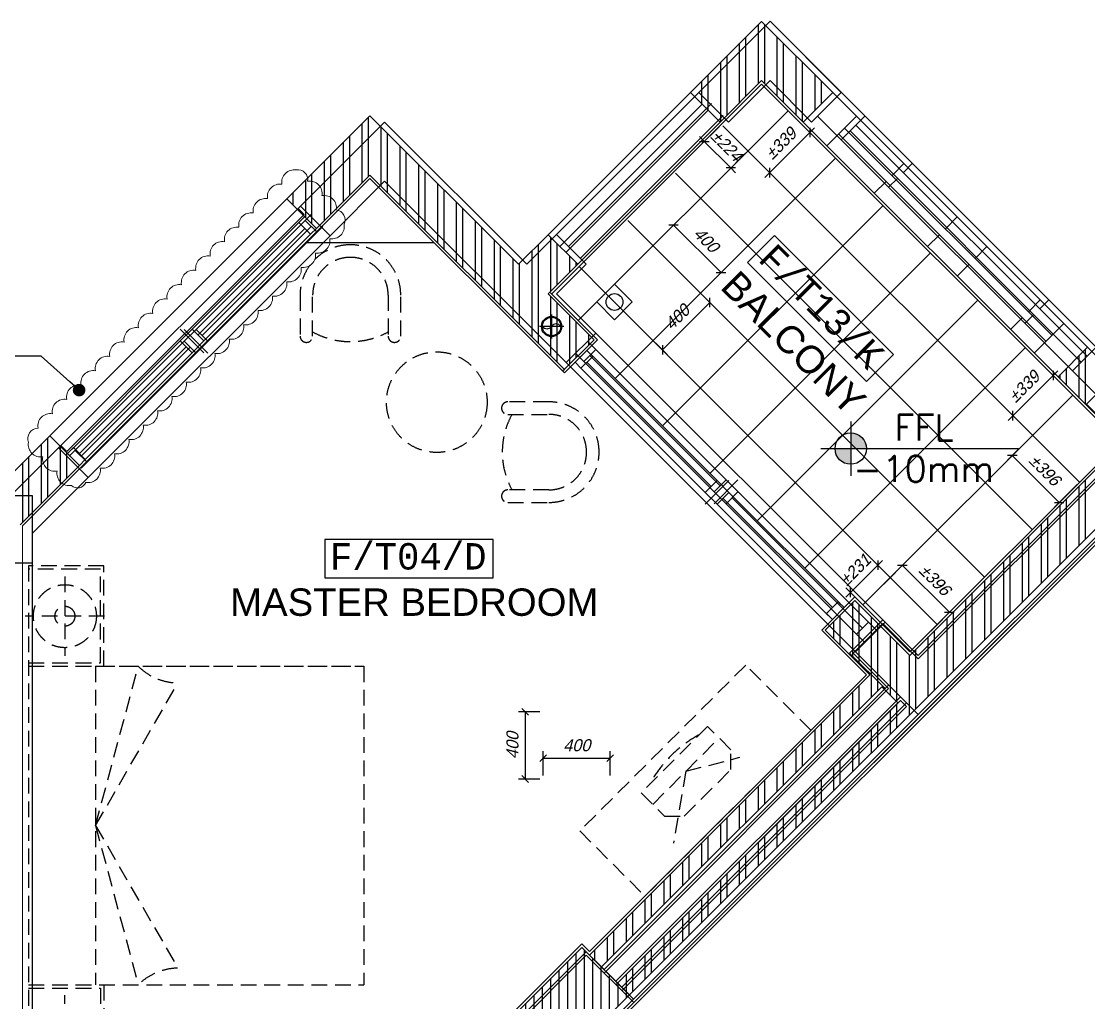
# Model space of a CAD drawing. Header units: millimetres. Extents: x 186805 to 449048, y 2167 to 51540.
# Drawn here: x 411710 to 418075, y 43309 to 49164 of the extents above; entities that cross this region are included whole.
import ezdxf
from ezdxf.enums import TextEntityAlignment as Align

# ---------------------------------------------------------------- set-up
doc = ezdxf.new("R2010")
doc.units = ezdxf.units.MM
doc.linetypes.add('BC$0$HIDDEN2', pattern=[0.1875, 0.125, -0.0625])
doc.linetypes.add('HIDDEN2', pattern=[0.1875, 0.125, -0.0625])
doc.layers.get('0').update_dxf_attribs({"linetype": 'CONTINUOUS'})
doc.layers.get('Defpoints').update_dxf_attribs({"linetype": 'CONTINUOUS'})
for name, color, linetype, lineweight in [('0-60x60-C', 3, 'CONTINUOUS', 13), ('0-AKL-P1 TILES', 8, 'CONTINUOUS', 13), ('0-akl-plasterline', 9, 'CONTINUOUS', 13), ('3117.NEW ID XR$0$BD$0$a-conc', 6, 'CONTINUOUS', 30)]:
    doc.layers.add(name, color=color, linetype=linetype, lineweight=lineweight)
for name, color, linetype in [('0-AKL-P1TILES', 8, 'CONTINUOUS'), ('3117.NEW ID XR$0$a-conc', 140, 'CONTINUOUS'), ('3117.NEW ID XR$0$A-FLOREDGE', 211, 'CONTINUOUS'), ('3117.NEW ID XR$0$BF$0$a-conc', 6, 'CONTINUOUS'), ('A-ABOVE DOOR', 1, 'HIDDEN2'), ('A-CONC-BLDG', 6, 'CONTINUOUS'), ('A-FLORRAIL', 92, 'CONTINUOUS'), ('A-LEVEL', 43, 'CONTINUOUS'), ('A-ROOM_ID', 3, 'CONTINUOUS'), ('A-ROOM_NBR', 40, 'CONTINUOUS'), ('a-wall', 140, 'CONTINUOUS'), ('A-WIND', 4, 'CONTINUOUS'), ('ALAN', 6, 'CONTINUOUS'), ('BC-A-ABOV', 8, 'BC$0$HIDDEN2'), ('BC-A-HATCH', 8, 'CONTINUOUS'), ('BC-A-wall', 6, 'CONTINUOUS'), ('BC-A-WINDOW', 2, 'CONTINUOUS'), ('BC-dim', 1, 'CONTINUOUS'), ('TC$0$Nak_Tiletag', 3, 'CONTINUOUS'), ('TC-FLOORING', 41, 'CONTINUOUS')]:
    doc.layers.add(name, color=color, linetype=linetype)
doc.styles.add('ROMANS', font='ROMANS.shx', dxfattribs={"width": 0.8})
doc.styles.add('SITE SURVEY ROOM$0$SITE SURVEY ROOM$0$GEN-2F-FL-01-7$0$GEN-2F-FL-01-6$0$ELYSEE-STAR-2F-LAYOUT-FINAL-(REV-5)$0$ELYSEE-STAR-2F-LAYOUT-FINAL$0$STYLE1', font='archd.shx', dxfattribs={"oblique": 15})
doc.styles.add('SITE SURVEY ROOM$0$SITE SURVEY ROOM$0$XREF1$0$XREF1$0$XREF1$0$paris 2-3-4.DWG124$0$guest room-2$0$FINAL DRGS1$0$C2', font='swissk.ttf', dxfattribs={"height": 0.4})
doc.styles.add('style1', font='monos.ttf')
doc.styles.add('TC$0$Standard', font='txt')
doc.dimstyles.new('STANDARD-1', dxfattribs={"dimscale": 40, "dimtxt": 1.8, "dimasz": 1, "dimexe": 1, "dimexo": 0.5, "dimgap": 1, "dimtad": 1, "dimdec": 0, "dimrnd": 0.1, "dimzin": 3, "dimdsep": 46, "dimtxsty": 'SITE SURVEY ROOM$0$SITE SURVEY ROOM$0$GEN-2F-FL-01-7$0$GEN-2F-FL-01-6$0$ELYSEE-STAR-2F-LAYOUT-FINAL-(REV-5)$0$ELYSEE-STAR-2F-LAYOUT-FINAL$0$STYLE1', "dimblk": 'SITE SURVEY ROOM$0$SITE SURVEY ROOM$0$GEN-2F-FL-01-7$0$GEN-2F-FL-01-6$0$ELYSEE-STAR-2F-LAYOUT-FINAL-(REV-5)$0$ELYSEE-STAR-2F-LAYOUT-FINAL$0$_OBLIQUE', "dimcen": 2, "dimclrd": 1, "dimclre": 1, "dimclrt": 3, "dimadec": 0, "dimazin": 0, "dimtfac": 1, "dimtdec": 0, "dimtix": 1, "dimtmove": 2, "dimatfit": 3, "dimldrblk": 'ARCHTICK', "dimfxl": 1, "dimtolj": 1, "dimtzin": 3, "dimarcsym": 0})
doc.dimstyles.new('TC$0$POINTER', dxfattribs={"dimtxt": 80, "dimasz": 120, "dimexe": 20, "dimexo": 20, "dimgap": 20, "dimtad": 1, "dimdec": 0, "dimtxsty": 'TC$0$Standard', "dimcen": 2.5, "dimadec": 0, "dimazin": 0, "dimtfac": 1, "dimtdec": 0, "dimtix": 1, "dimtmove": 1, "dimatfit": 3, "dimldrblk": 'TC$0$_Dot', "dimfxl": 1, "dimarcsym": 0})
pattern_1 = [(270, (-189031.63, 11508.82), (-112.5, -2e-14), []), (270, (-188994.13, 11471.32), (-112.5, -2e-14), [])]

# ---------------------------------------------------------------- blocks, each defined once
blk = doc.blocks.new('A$C7C4A1575')
at = {"layer": 'A-ABOVE DOOR', "color": 8, "linetype": 'Continuous'}
for p, q in [((32338.9, 6130.2), (34064.3, 4404.9)), ((33887.5, 4228.1), (32162.2, 5953.4)), ((36913.9, 5090.8), (35471.4, 3648.3)), ((35648.2, 3471.5), (37090.7, 4914))]:
    blk.add_line(p, q, dxfattribs=at)
at = {"layer": 'A-CONC-BLDG', "color": 8}
for points in [[(33661.2, 8202), (33944.1, 7919.2), (34651.2, 8626.3), (34368.3, 8909.2)], [(37245.1, 5600), (37245.1, 5200), (37945.1, 5200), (37945.1, 5600)], [(32848.1, 2722), (33095.5, 2969.5), (33272.3, 2792.7), (32848.1, 2368.4), (32423.8, 2792.7), (32600.6, 2969.5)]]:
    blk.add_lwpolyline(points, close=True, dxfattribs=at)
at = {"layer": 'A-FLORRAIL', "color": 8}
for p, q in [((32565.2, 2934.1), (30903.5, 4595.8)), ((31044.9, 4454.4), (30903.5, 4313)), ((32370.8, 3022.5), (30991.9, 4401.4)), ((32335.4, 2987.1), (30956.5, 4366)), ((31327.8, 4171.5), (31274.7, 4118.5)), ((31239.4, 4083.2), (31186.4, 4030.1)), ((33979.4, 3782.6), (33126.8, 2930)), ((34050.1, 3711.9), (33197.5, 2859.3)), ((32140.9, 3358.4), (32087.9, 3305.3)), ((32052.6, 3270), (31999.5, 3216.9)), ((32423.8, 3075.5), (32282.4, 2934.1))]:
    blk.add_line(p, q, dxfattribs=at)
at = {"layer": 'a-wall', "color": 8}
for p, q in [((37245.1, 10150), (37245.1, 5600)), ((33661.2, 8202), (31964.2, 6505)), ((32034.9, 6434.3), (33731.9, 8131.3)), ((32070.2, 6398.9), (33767.3, 8096)), ((32140.9, 6328.2), (33838, 8025.3)), ((30514.6, 5055.4), (31964.2, 6505)), ((32338.9, 6130.2), (31964.2, 6505)), ((31964.2, 6151.4), (30691.4, 4878.6)), ((32162.2, 5953.4), (31964.2, 6151.4)), ((32338.9, 6130.2), (32162.2, 5953.4)), ((36913.9, 5090.8), (37245.1, 5422)), ((37376.7, 5200), (37090.7, 4914)), ((37090.7, 4914), (36913.9, 5090.8)), ((34064.3, 4404.9), (33887.5, 4228.1)), ((35146.2, 3323), (34064.3, 4404.9)), ((34120.8, 3994.8), (33887.5, 4228.1)), ((34120.8, 3994.8), (33944.1, 3818)), ((33944.1, 3818), (34120.8, 3641.2)), ((34120.8, 3641.2), (34297.6, 3818)), ((35146.2, 2969.5), (34297.6, 3818)), ((35471.4, 3648.3), (35146.2, 3323)), ((35648.2, 3471.5), (35471.4, 3648.3)), ((35146.2, 2969.5), (35648.2, 3471.5))]:
    blk.add_line(p, q, dxfattribs=at)
at = {"layer": 'A-WIND', "color": 8}
for p, q in [((34007.7, 4348.3), (32282.4, 6073.7)), ((33937, 4277.6), (32211.7, 6002.9)), ((32331.9, 6024.2), (32261.2, 5953.4)), ((32296.5, 5988.8), (33074.3, 5211)), ((33109.7, 5246.3), (33039, 5175.6)), ((33039, 5104.9), (33180.4, 5246.3)), ((33180.4, 5175.6), (33109.7, 5104.9)), ((33145, 5140.3), (33922.9, 4362.5)), ((36956.3, 5034.2), (35513.8, 3591.7)), ((36920.9, 4998.9), (36991.6, 4928.1)), ((37027, 4963.5), (35584.5, 3521)), ((36305.7, 4313), (36956.3, 4963.5)), ((33958.2, 4397.8), (33887.5, 4327.1)), ((36341.1, 4206.9), (36199.7, 4348.3)), ((36270.4, 4348.3), (36341.1, 4277.6)), ((36199.7, 4277.6), (36270.4, 4206.9)), ((35584.5, 3591.7), (36235, 4242.3)), ((35549.1, 3627.1), (35619.8, 3556.4))]:
    blk.add_line(p, q, dxfattribs=at)
at = {"layer": 'ALAN', "color": 8}
for p, q in [((29984.3, 5232.2), (32848.1, 2368.4)), ((37076.6, 4899.9), (37376.7, 5200)), ((35627, 3521), (37041.2, 4935.2)), ((37041.2, 4935.2), (37076.6, 4899.9)), ((32848.1, 2368.4), (34297.6, 3818)), ((34297.6, 3818), (35146.2, 2969.5)), ((35662.3, 3485.6), (35627, 3521)), ((35146.2, 2969.5), (35662.3, 3485.6))]:
    blk.add_line(p, q, dxfattribs=at)
blk = doc.blocks.new('A$C32DD6ECA')
at = {"layer": '0-60x60-C', "color": 16, "xscale": 0.04183124983683228, "yscale": 0.04183124983683228, "zscale": 0.04183124983683228, "rotation": 180}
blk.add_blockref('A$C7C4A1575', (4397.08, 2202.64), dxfattribs=at)
blk = doc.blocks.new('A$C5C977968')
at = {"layer": '0-akl-plasterline'}
for p, q in [((5171.8, 17416), (5369.8, 17614)), ((5419.3, 17168.6), (5171.8, 17416)), ((4167.7, 15917), (5419.3, 17168.6)), ((5617.3, 16970.6), (2204.1, 13557.4)), ((3757.6, 15931.1), (3955.6, 16129.1)), ((3955.6, 16129.1), (4167.7, 15917)), ((3969.7, 15719), (3757.6, 15931.1)), ((2293.9, 14043.1), (3969.7, 15719)), ((1530.2, 13491.6), (2187.8, 14149.2)), ((2187.8, 14149.2), (2293.9, 14043.1))]:
    blk.add_line(p, q, dxfattribs=at)
at = {"layer": '3117.NEW ID XR$0$a-conc'}
for p, q in [((2187.8, 14128), (1551.4, 13491.6)), ((2470.7, 13845.2), (2187.8, 14128)), ((1834.3, 13208.8), (2470.7, 13845.2))]:
    blk.add_line(p, q, dxfattribs=at)
at = {"layer": '3117.NEW ID XR$0$BD$0$a-conc'}
for p, q in [((2187.8, 14128), (1551.4, 13491.6)), ((2470.7, 13845.2), (2187.8, 14128))]:
    blk.add_line(p, q, dxfattribs=at)
at = {"layer": '3117.NEW ID XR$0$BF$0$a-conc'}
for p, q in [((2187.8, 14128), (1551.4, 13491.6)), ((2470.7, 13845.2), (2187.8, 14128))]:
    blk.add_line(p, q, dxfattribs=at)
at = {"layer": 'a-wall'}
for p, q in [((4167.7, 15895.8), (5440.5, 17168.6)), ((4167.7, 15895.8), (5440.5, 17168.6)), ((4167.7, 15895.8), (5440.5, 17168.6)), ((4167.7, 15895.8), (5440.5, 17168.6)), ((4167.7, 15895.8), (5440.5, 17168.6)), ((4167.7, 15895.8), (5440.5, 17168.6)), ((2470.7, 13845.2), (5617.3, 16991.8)), ((2470.7, 13845.2), (5617.3, 16991.8)), ((2470.7, 13845.2), (5617.3, 16991.8)), ((2470.7, 13845.2), (5617.3, 16991.8)), ((2470.7, 13845.2), (5617.3, 16991.8)), ((2470.7, 13845.2), (5617.3, 16991.8)), ((5617.3, 16991.8), (4167.7, 15542.2)), ((5617.3, 16991.8), (4167.7, 15542.2)), ((3778.8, 15931.1), (3955.6, 16107.9)), ((3778.8, 15931.1), (3955.6, 16107.9)), ((3778.8, 15931.1), (3955.6, 16107.9)), ((3778.8, 15931.1), (3955.6, 16107.9)), ((3955.6, 16107.9), (4167.7, 15895.8)), ((3955.6, 16107.9), (4167.7, 15895.8)), ((3955.6, 16107.9), (4167.7, 15895.8)), ((3955.6, 16107.9), (4167.7, 15895.8)), ((3778.8, 15931.1), (3990.9, 15719)), ((3778.8, 15931.1), (3990.9, 15719)), ((3778.8, 15931.1), (3990.9, 15719)), ((3778.8, 15931.1), (3990.9, 15719)), ((2293.9, 14021.9), (3990.9, 15719)), ((2364.6, 13951.2), (4061.6, 15648.3)), ((2399.9, 13915.9), (4097, 15612.9)), ((4061.6, 15648.3), (4097, 15612.9)), ((2470.7, 13845.2), (4167.7, 15542.2)), ((2470.7, 13845.2), (4167.7, 15542.2))]:
    blk.add_line(p, q, dxfattribs=at)
blk = doc.blocks.new('SITE SURVEY ROOM$0$SITE SURVEY ROOM$0$GEN-2F-FL-01-7$0$GEN-2F-FL-01-6$0$ELYSEE-STAR-2F-LAYOUT-FINAL-(REV-5)$0$ELYSEE-STAR-2F-LAYOUT-FINAL$0$_OBLIQUE')
at = {"color": 0, "linetype": 'ByBlock'}
blk.add_line((-0.5, -0.5), (0.5, 0.5), dxfattribs=at)
blk = doc.blocks.new('*D334')
at = {"layer": 'BC-dim', "color": 1, "lineweight": -2, "transparency": 16777216}
for p, q in [((713460.1, 81941.4), (713460.1, 82086.6)), ((713460.1, 82046.6), (713860.1, 82046.6)), ((713860.1, 81941.4), (713860.1, 82086.6))]:
    blk.add_line(p, q, dxfattribs=at)
at = {"layer": 'Defpoints', "color": 0, "transparency": 16777216}
for p in [(713860.1, 82046.6), (713460.1, 81921.4), (713860.1, 81921.4)]:
    blk.add_point(p, dxfattribs=at)
at = {"layer": 'BC-dim', "color": 1, "lineweight": -2, "transparency": 16777216, "xscale": 40, "yscale": 40, "zscale": 40, "rotation": 180}
blk.add_blockref('SITE SURVEY ROOM$0$SITE SURVEY ROOM$0$GEN-2F-FL-01-7$0$GEN-2F-FL-01-6$0$ELYSEE-STAR-2F-LAYOUT-FINAL-(REV-5)$0$ELYSEE-STAR-2F-LAYOUT-FINAL$0$_OBLIQUE', (713460.1, 82046.6), dxfattribs=at)
at = {"layer": 'BC-dim', "color": 1, "lineweight": -2, "transparency": 16777216, "xscale": 40, "yscale": 40, "zscale": 40}
blk.add_blockref('SITE SURVEY ROOM$0$SITE SURVEY ROOM$0$GEN-2F-FL-01-7$0$GEN-2F-FL-01-6$0$ELYSEE-STAR-2F-LAYOUT-FINAL-(REV-5)$0$ELYSEE-STAR-2F-LAYOUT-FINAL$0$_OBLIQUE', (713860.1, 82046.6), dxfattribs=at)
at = {"layer": 'BC-dim', "color": 3, "transparency": 16777216, "insert": (713660.1, 82122.6), "char_height": 72, "attachment_point": 5, "style": 'SITE SURVEY ROOM$0$SITE SURVEY ROOM$0$GEN-2F-FL-01-7$0$GEN-2F-FL-01-6$0$ELYSEE-STAR-2F-LAYOUT-FINAL-(REV-5)$0$ELYSEE-STAR-2F-LAYOUT-FINAL$0$STYLE1'}
blk.add_mtext('\\A1;400', dxfattribs=at)
blk = doc.blocks.new('_ArchTick')
at = {"color": 0, "linetype": 'ByBlock', "const_width": 0.15}
blk.add_lwpolyline([(-0.5, -0.5), (0.5, 0.5)], dxfattribs=at)
blk = doc.blocks.new('*D335')
at = {"layer": 'BC-dim', "color": 1, "lineweight": -2, "transparency": 16777216}
for p, q in [((713440.1, 82321.4), (713313, 82321.4)), ((713353, 82321.4), (713353, 81921.4)), ((713440.1, 81921.4), (713313, 81921.4))]:
    blk.add_line(p, q, dxfattribs=at)
at = {"layer": 'Defpoints', "color": 0, "transparency": 16777216}
for p in [(713460.1, 82321.4), (713353, 81921.4), (713460.1, 81921.4)]:
    blk.add_point(p, dxfattribs=at)
at = {"layer": 'BC-dim', "color": 1, "lineweight": -2, "transparency": 16777216, "xscale": 40, "yscale": 40, "zscale": 40}
for p, rotation in [((713353, 82321.4), 90), ((713353, 81921.4), 270)]:
    blk.add_blockref('SITE SURVEY ROOM$0$SITE SURVEY ROOM$0$GEN-2F-FL-01-7$0$GEN-2F-FL-01-6$0$ELYSEE-STAR-2F-LAYOUT-FINAL-(REV-5)$0$ELYSEE-STAR-2F-LAYOUT-FINAL$0$_OBLIQUE', p, dxfattribs=dict(at, rotation=rotation))
at = {"layer": 'BC-dim', "color": 3, "transparency": 16777216, "insert": (713277, 82121.4), "char_height": 72, "attachment_point": 5, "rotation": 90, "style": 'SITE SURVEY ROOM$0$SITE SURVEY ROOM$0$GEN-2F-FL-01-7$0$GEN-2F-FL-01-6$0$ELYSEE-STAR-2F-LAYOUT-FINAL-(REV-5)$0$ELYSEE-STAR-2F-LAYOUT-FINAL$0$STYLE1'}
blk.add_mtext('\\A1;400', dxfattribs=at)
blk = doc.blocks.new('*D284')
at = {"layer": 'BC-dim', "color": 1, "lineweight": -2, "transparency": 16777216}
for p, q in [((715490.6, 83084.6), (715630.2, 83224.2)), ((715601.9, 83195.9), (715881.9, 82915.9)), ((715770.6, 82804.5), (715910.2, 82944.1))]:
    blk.add_line(p, q, dxfattribs=at)
at = {"layer": 'Defpoints', "color": 0, "transparency": 16777216}
for p in [(715476.4, 83070.4), (715881.9, 82915.9), (715756.4, 82790.4)]:
    blk.add_point(p, dxfattribs=at)
at = {"layer": 'BC-dim', "color": 1, "lineweight": -2, "transparency": 16777216, "xscale": 40, "yscale": 40, "zscale": 40}
for p, rotation in [((715601.9, 83195.9), 135.0000000000164), ((715881.9, 82915.9), 315.0000000000164)]:
    blk.add_blockref('SITE SURVEY ROOM$0$SITE SURVEY ROOM$0$GEN-2F-FL-01-7$0$GEN-2F-FL-01-6$0$ELYSEE-STAR-2F-LAYOUT-FINAL-(REV-5)$0$ELYSEE-STAR-2F-LAYOUT-FINAL$0$_OBLIQUE', p, dxfattribs=dict(at, rotation=rotation))
at = {"layer": 'BC-dim', "color": 3, "transparency": 16777216, "insert": (715795.6, 83109.6), "char_height": 72, "attachment_point": 5, "rotation": 315, "style": 'SITE SURVEY ROOM$0$SITE SURVEY ROOM$0$GEN-2F-FL-01-7$0$GEN-2F-FL-01-6$0$ELYSEE-STAR-2F-LAYOUT-FINAL-(REV-5)$0$ELYSEE-STAR-2F-LAYOUT-FINAL$0$STYLE1'}
blk.add_mtext('\\A1;%%P396', dxfattribs=at)
blk = doc.blocks.new('*D285')
at = {"layer": 'BC-dim', "color": 1, "lineweight": -2, "transparency": 16777216}
for p, q in [((714934.8, 85894.6), (715078.5, 85750.8)), ((715050.2, 85779.1), (715078.5, 85807.4)), ((714810.5, 85539.4), (715050.2, 85779.1)), ((714695.1, 85654.9), (714838.8, 85511.1)), ((714810.5, 85539.4), (714782.3, 85511.1))]:
    blk.add_line(p, q, dxfattribs=at)
at = {"layer": 'Defpoints', "color": 0, "transparency": 16777216}
for p in [(714920.6, 85908.7), (715050.2, 85779.1), (714680.9, 85669)]:
    blk.add_point(p, dxfattribs=at)
at = {"layer": 'BC-dim', "color": 1, "lineweight": -2, "transparency": 16777216, "xscale": 40, "yscale": 40, "zscale": 40}
for p, rotation in [((715050.2, 85779.1), 224.9999999999478), ((714810.5, 85539.4), 44.9999999999478)]:
    blk.add_blockref('SITE SURVEY ROOM$0$SITE SURVEY ROOM$0$GEN-2F-FL-01-7$0$GEN-2F-FL-01-6$0$ELYSEE-STAR-2F-LAYOUT-FINAL-(REV-5)$0$ELYSEE-STAR-2F-LAYOUT-FINAL$0$_OBLIQUE', p, dxfattribs=dict(at, rotation=rotation))
at = {"layer": 'BC-dim', "color": 3, "transparency": 16777216, "insert": (714876.7, 85713), "char_height": 72, "attachment_point": 5, "rotation": 45, "style": 'SITE SURVEY ROOM$0$SITE SURVEY ROOM$0$GEN-2F-FL-01-7$0$GEN-2F-FL-01-6$0$ELYSEE-STAR-2F-LAYOUT-FINAL-(REV-5)$0$ELYSEE-STAR-2F-LAYOUT-FINAL$0$STYLE1'}
blk.add_mtext('\\A1;%%P339', dxfattribs=at)
blk = doc.blocks.new('*D286')
at = {"layer": 'BC-dim', "color": 1, "lineweight": -2, "transparency": 16777216}
for p, q in [((714508.4, 85813.3), (714392.5, 85697.4)), ((714420.8, 85725.7), (714392.5, 85754)), ((714579.2, 85567.3), (714420.8, 85725.7)), ((714666.8, 85654.9), (714550.9, 85539)), ((714579.2, 85567.3), (714607.5, 85539))]:
    blk.add_line(p, q, dxfattribs=at)
at = {"layer": 'Defpoints', "color": 0, "transparency": 16777216}
for p in [(714522.5, 85827.4), (714420.8, 85725.7), (714680.9, 85669)]:
    blk.add_point(p, dxfattribs=at)
at = {"layer": 'BC-dim', "color": 1, "lineweight": -2, "transparency": 16777216, "xscale": 40, "yscale": 40, "zscale": 40}
for p, rotation in [((714420.8, 85725.7), 315.0000000000106), ((714579.2, 85567.3), 135.0000000000105)]:
    blk.add_blockref('SITE SURVEY ROOM$0$SITE SURVEY ROOM$0$GEN-2F-FL-01-7$0$GEN-2F-FL-01-6$0$ELYSEE-STAR-2F-LAYOUT-FINAL-(REV-5)$0$ELYSEE-STAR-2F-LAYOUT-FINAL$0$_OBLIQUE', p, dxfattribs=dict(at, rotation=rotation))
at = {"layer": 'BC-dim', "color": 3, "transparency": 16777216, "insert": (714553.7, 85700.2), "char_height": 72, "attachment_point": 5, "rotation": 315, "style": 'SITE SURVEY ROOM$0$SITE SURVEY ROOM$0$GEN-2F-FL-01-7$0$GEN-2F-FL-01-6$0$ELYSEE-STAR-2F-LAYOUT-FINAL-(REV-5)$0$ELYSEE-STAR-2F-LAYOUT-FINAL$0$STYLE1'}
blk.add_mtext('\\A1;%%P224', dxfattribs=at)
blk = doc.blocks.new('*D287')
at = {"layer": 'BC-dim', "color": 1, "lineweight": -2, "transparency": 16777216}
for p, q in [((714412.2, 84806.4), (714482.4, 84736.2)), ((714171.2, 84481.7), (714454.1, 84764.5)), ((714129.4, 84523.5), (714199.5, 84453.4))]:
    blk.add_line(p, q, dxfattribs=at)
at = {"layer": 'Defpoints', "color": 0, "transparency": 16777216}
for p in [(714398.1, 84820.5), (714454.1, 84764.5), (714115.2, 84537.7)]:
    blk.add_point(p, dxfattribs=at)
at = {"layer": 'BC-dim', "color": 1, "lineweight": -2, "transparency": 16777216, "xscale": 40, "yscale": 40, "zscale": 40}
for p, rotation in [((714454.1, 84764.5), 44.99999999997937), ((714171.2, 84481.7), 224.9999999999794)]:
    blk.add_blockref('SITE SURVEY ROOM$0$SITE SURVEY ROOM$0$GEN-2F-FL-01-7$0$GEN-2F-FL-01-6$0$ELYSEE-STAR-2F-LAYOUT-FINAL-(REV-5)$0$ELYSEE-STAR-2F-LAYOUT-FINAL$0$_OBLIQUE', p, dxfattribs=dict(at, rotation=rotation))
at = {"layer": 'BC-dim', "color": 3, "transparency": 16777216, "insert": (714258.9, 84676.8), "char_height": 72, "attachment_point": 5, "rotation": 45, "style": 'SITE SURVEY ROOM$0$SITE SURVEY ROOM$0$GEN-2F-FL-01-7$0$GEN-2F-FL-01-6$0$ELYSEE-STAR-2F-LAYOUT-FINAL-(REV-5)$0$ELYSEE-STAR-2F-LAYOUT-FINAL$0$STYLE1'}
blk.add_mtext('\\A1;400', dxfattribs=at)
blk = doc.blocks.new('*D288')
at = {"layer": 'BC-dim', "color": 1, "lineweight": -2, "transparency": 16777216}
for p, q in [((714129.4, 85117.5), (714265.7, 85253.9)), ((714520.3, 84942.7), (714237.5, 85225.6)), ((714412.2, 84834.6), (714548.6, 84971))]:
    blk.add_line(p, q, dxfattribs=at)
at = {"layer": 'Defpoints', "color": 0, "transparency": 16777216}
for p in [(714237.5, 85225.6), (714115.2, 85103.3), (714398.1, 84820.5)]:
    blk.add_point(p, dxfattribs=at)
at = {"layer": 'BC-dim', "color": 1, "lineweight": -2, "transparency": 16777216, "xscale": 40, "yscale": 40, "zscale": 40}
for p, rotation in [((714237.5, 85225.6), 134.9999999999853), ((714520.3, 84942.7), 314.9999999999853)]:
    blk.add_blockref('SITE SURVEY ROOM$0$SITE SURVEY ROOM$0$GEN-2F-FL-01-7$0$GEN-2F-FL-01-6$0$ELYSEE-STAR-2F-LAYOUT-FINAL-(REV-5)$0$ELYSEE-STAR-2F-LAYOUT-FINAL$0$_OBLIQUE', p, dxfattribs=dict(at, rotation=rotation))
at = {"layer": 'BC-dim', "color": 3, "transparency": 16777216, "insert": (714432.6, 85137.9), "char_height": 72, "attachment_point": 5, "rotation": 315, "style": 'SITE SURVEY ROOM$0$SITE SURVEY ROOM$0$GEN-2F-FL-01-7$0$GEN-2F-FL-01-6$0$ELYSEE-STAR-2F-LAYOUT-FINAL-(REV-5)$0$ELYSEE-STAR-2F-LAYOUT-FINAL$0$STYLE1'}
blk.add_mtext('\\A1;400', dxfattribs=at)
blk = doc.blocks.new('*D289')
at = {"layer": 'BC-dim', "color": 1, "lineweight": -2, "transparency": 16777216}
for p, q in [((716603.5, 84225.8), (716472.5, 84356.8)), ((716500.8, 84328.5), (716529.1, 84356.8)), ((716261.1, 84088.8), (716500.8, 84328.5)), ((716363.8, 83986.1), (716232.8, 84117.1)), ((716261.1, 84088.8), (716232.8, 84060.6))]:
    blk.add_line(p, q, dxfattribs=at)
at = {"layer": 'Defpoints', "color": 0, "transparency": 16777216}
for p in [(716500.8, 84328.5), (716617.7, 84211.7), (716378, 83972)]:
    blk.add_point(p, dxfattribs=at)
at = {"layer": 'BC-dim', "color": 1, "lineweight": -2, "transparency": 16777216, "xscale": 40, "yscale": 40, "zscale": 40}
for p, rotation in [((716500.8, 84328.5), 225.0000000000087), ((716261.1, 84088.8), 45.00000000000871)]:
    blk.add_blockref('SITE SURVEY ROOM$0$SITE SURVEY ROOM$0$GEN-2F-FL-01-7$0$GEN-2F-FL-01-6$0$ELYSEE-STAR-2F-LAYOUT-FINAL-(REV-5)$0$ELYSEE-STAR-2F-LAYOUT-FINAL$0$_OBLIQUE', p, dxfattribs=dict(at, rotation=rotation))
at = {"layer": 'BC-dim', "color": 3, "transparency": 16777216, "insert": (716327.2, 84262.4), "char_height": 72, "attachment_point": 5, "rotation": 45, "style": 'SITE SURVEY ROOM$0$SITE SURVEY ROOM$0$GEN-2F-FL-01-7$0$GEN-2F-FL-01-6$0$ELYSEE-STAR-2F-LAYOUT-FINAL-(REV-5)$0$ELYSEE-STAR-2F-LAYOUT-FINAL$0$STYLE1'}
blk.add_mtext('\\A1;%%P339', dxfattribs=at)
blk = doc.blocks.new('*D290')
at = {"layer": 'BC-dim', "color": 1, "lineweight": -2, "transparency": 16777216}
for p, q in [((716363.8, 83957.8), (716229, 83823)), ((716257.3, 83851.3), (716537.3, 83571.2)), ((716643.8, 83677.8), (716509, 83543))]:
    blk.add_line(p, q, dxfattribs=at)
at = {"layer": 'Defpoints', "color": 0, "transparency": 16777216}
for p in [(716378, 83972), (716658, 83692), (716537.3, 83571.2)]:
    blk.add_point(p, dxfattribs=at)
at = {"layer": 'BC-dim', "color": 1, "lineweight": -2, "transparency": 16777216, "xscale": 40, "yscale": 40, "zscale": 40}
for p, rotation in [((716257.3, 83851.3), 135.0000000000015), ((716537.3, 83571.2), 315.0000000000015)]:
    blk.add_blockref('SITE SURVEY ROOM$0$SITE SURVEY ROOM$0$GEN-2F-FL-01-7$0$GEN-2F-FL-01-6$0$ELYSEE-STAR-2F-LAYOUT-FINAL-(REV-5)$0$ELYSEE-STAR-2F-LAYOUT-FINAL$0$_OBLIQUE', p, dxfattribs=dict(at, rotation=rotation))
at = {"layer": 'BC-dim', "color": 3, "transparency": 16777216, "insert": (716451, 83765), "char_height": 72, "attachment_point": 5, "rotation": 315, "style": 'SITE SURVEY ROOM$0$SITE SURVEY ROOM$0$GEN-2F-FL-01-7$0$GEN-2F-FL-01-6$0$ELYSEE-STAR-2F-LAYOUT-FINAL-(REV-5)$0$ELYSEE-STAR-2F-LAYOUT-FINAL$0$STYLE1'}
blk.add_mtext('\\A1;%%P396', dxfattribs=at)
blk = doc.blocks.new('*D304')
at = {"layer": 'BC-dim', "color": 1, "lineweight": -2, "transparency": 16777216}
for p, q in [((715292.4, 83033.8), (715455.7, 83197.2)), ((715515.3, 83137.6), (715427.4, 83225.4)), ((715455.7, 83197.2), (715484, 83225.4)), ((715352, 82974.2), (715264.1, 83062.1)), ((715292.4, 83033.8), (715264.1, 83005.5))]:
    blk.add_line(p, q, dxfattribs=at)
at = {"layer": 'Defpoints', "color": 0, "transparency": 16777216}
for p in [(715455.7, 83197.2), (715529.4, 83123.4), (715366.1, 82960.1)]:
    blk.add_point(p, dxfattribs=at)
at = {"layer": 'BC-dim', "color": 1, "lineweight": -2, "transparency": 16777216, "xscale": 40, "yscale": 40, "zscale": 40}
for p, rotation in [((715455.7, 83197.2), 225.0000000000204), ((715292.4, 83033.8), 45.00000000002039)]:
    blk.add_blockref('SITE SURVEY ROOM$0$SITE SURVEY ROOM$0$GEN-2F-FL-01-7$0$GEN-2F-FL-01-6$0$ELYSEE-STAR-2F-LAYOUT-FINAL-(REV-5)$0$ELYSEE-STAR-2F-LAYOUT-FINAL$0$_OBLIQUE', p, dxfattribs=dict(at, rotation=rotation))
at = {"layer": 'BC-dim', "color": 3, "transparency": 16777216, "insert": (715320.3, 83169.2), "char_height": 72, "attachment_point": 5, "rotation": 45, "style": 'SITE SURVEY ROOM$0$SITE SURVEY ROOM$0$GEN-2F-FL-01-7$0$GEN-2F-FL-01-6$0$ELYSEE-STAR-2F-LAYOUT-FINAL-(REV-5)$0$ELYSEE-STAR-2F-LAYOUT-FINAL$0$STYLE1'}
blk.add_mtext('\\A1;%%P231', dxfattribs=at)
blk = doc.blocks.new('TC$0$_Dot')
at = {"color": 0, "linetype": 'ByBlock', "lineweight": -2}
blk.add_line((-0.5, 0), (-1, 0), dxfattribs=at)
at = {"color": 0, "linetype": 'ByBlock', "const_width": 0.5}
blk.add_lwpolyline([(-0.25, 0, 1), (0.25, 0, 1)], format="xyb", close=True, dxfattribs=at)
blk = doc.blocks.new('SYM52')
for points in [[(150, 0, 0.414214), (0, 150), (0, 0)], [(0, 0), (-150, 0, 0.414214), (0, -150)]]:
    blk.add_hatch(color=0).paths.add_polyline_path(points)
at = {"color": 0, "linetype": 'ByBlock'}
for p, q in [((0, 260), (0, 150)), ((0, 150), (0, 0)), ((-286, 0), (1606, 0)), ((0, 0), (0, -260))]:
    blk.add_line(p, q, dxfattribs=at)
blk.add_circle((0, 0), 150, dxfattribs=at)
at = {"color": 0, "style": 'ROMANS'}
blk.add_attdef('LINE-1', (210, 110), '', height=250, rotation=0, dxfattribs=at)
blk.add_attdef('LINE-2', (210, -343), '', height=250, dxfattribs=at)
blk = doc.blocks.new('A$C7DAB1636')
at = {"layer": 'BC-A-HATCH'}
h = blk.add_hatch(dxfattribs=at)
h.set_pattern_fill('ANSI32', color=256, scale=300, angle=45, style=0)
h.set_pattern_definition(pattern_1)
h.paths.add_polyline_path([(25188.3, 20420.8), (25011.5, 20244.1), (24764, 20491.6), (24516.5, 20244.1), (24339.7, 20420.8), (24764, 20845.1)])
h = blk.add_hatch(dxfattribs=at)
h.set_pattern_fill('ANSI32', color=256, scale=300, angle=45, style=0)
h.set_pattern_definition(pattern_1)
h.paths.add_polyline_path([(23314.4, 19395.5), (23491.2, 19572.3), (23668, 19395.5), (23491.2, 19218.8), (23764.8, 18945.1), (23588.1, 18768.4), (22428.4, 19928), (22110.2, 19609.8), (21933.4, 19786.6), (22428.4, 20281.6)])
h = blk.add_hatch(dxfattribs=at)
h.set_pattern_fill('ANSI32', color=256, scale=300, angle=45, style=0)
h.set_pattern_definition(pattern_1)
h.paths.add_polyline_path([(27627.8, 17981.3), (27451, 17804.6), (27097.4, 18158.1), (23975.6, 15036.2), (23904.9, 15106.9), (25577.2, 16779.2), (25481, 16875.4), (23808.7, 15203.1), (23738, 15273.8), (25410.3, 16946.1), (25143.7, 17212.7), (25320.5, 17389.5), (25647.9, 17062.1), (26920.7, 18334.9), (26531.8, 18723.8), (26708.5, 18900.6)])
h = blk.add_hatch(dxfattribs=at)
h.set_pattern_fill('ANSI32', color=256, scale=300, angle=45, style=0)
h.set_pattern_definition(pattern_1)
h.paths.add_polyline_path([(20342.4, 17842.1), (20342.4, 18012.1), (20158.9, 18012.1), (20519.2, 18372.4), (20696, 18195.6)])
h = blk.add_hatch(dxfattribs=at)
h.set_pattern_fill('ANSI31', color=1, scale=400, angle=45, style=0)
h.set_pattern_definition([(270, (-189031.626, 11560.79), (-50, -1e-14), [])])
h.paths.add_polyline_path([(23975.6, 15036.2), (23310.9, 14371.5), (23028, 14654.4), (23692.7, 15319.1)])
at = {"layer": '0-AKL-P1 TILES', "color": 1}
blk.add_lwpolyline([(21989.3, 19958.3, 0.520567), (21903.8, 19872.8, 0.520567), (21818.2, 19787.2, 0.520567), (21732.7, 19701.7, 0.520567), (21647.1, 19616.1, 0.520567), (21561.5, 19530.5, 0.520567), (21476, 19445, 0.520567), (21390.4, 19359.4, 0.520567), (21304.9, 19273.9, 0.520567), (21219.3, 19188.3, 0.520567), (21133.7, 19102.7, 0.520567), (21048.2, 19017.2, 0.520567), (20962.6, 18931.6, 0.520567), (20877.1, 18846.1, 0.520567), (20791.5, 18760.5, 0.520567), (20705.9, 18674.9, 0.520567), (20620.4, 18589.4, 0.520567), (20534.8, 18503.8, 0.520567), (20449.3, 18418.3, 0.520567), (20392.2, 18332.7, 0.520567), (20477.8, 18247.1, 0.520567), (20563.4, 18161.6, 0.520567), (20648.9, 18076, 0.520567), (20734.5, 18093.9, 0.520567), (20820, 18179.5, 0.520567), (20905.6, 18265, 0.520567), (20991.2, 18350.6, 0.520567), (21076.7, 18436.1, 0.520567), (21162.3, 18521.7, 0.520567), (21247.8, 18607.3, 0.520567), (21333.4, 18692.8, 0.520567), (21419, 18778.4, 0.520567), (21504.5, 18863.9, 0.520567), (21590.1, 18949.5, 0.520567), (21675.6, 19035.1, 0.520567), (21761.2, 19120.6, 0.520567), (21846.8, 19206.2, 0.520567), (21932.3, 19291.7, 0.520567), (22017.9, 19377.3, 0.520567), (22103.4, 19462.9, 0.520567), (22189, 19548.4, 0.520567), (22274.6, 19634, 0.520567), (22228.1, 19719.5, 0.520567), (22142.6, 19805.1, 0.520567), (22057, 19890.7, 0.520567)], format="xyb", close=True, dxfattribs=at)
at = {"layer": '0-AKL-P1TILES'}
for p, q in [((23670.8, 19060.4), (24922.4, 20312)), ((24532.6, 20222.3), (26659.7, 18095.2)), ((23890, 18713.9), (25205.2, 20029.1)), ((24249.8, 19939.5), (26376.9, 17812.3)), ((24172.9, 18431), (25488.1, 19746.3)), ((23966.9, 19656.6), (26094.1, 17529.5)), ((22046.2, 19524.6), (22810.6, 19524.6)), ((24455.7, 18148.2), (25770.9, 19463.4)), ((23675.8, 19382.1), (23834.1, 19223.7)), ((23834.1, 19223.7), (25811.2, 17246.6)), ((24738.5, 17865.4), (26053.8, 19180.6)), ((25021.4, 17582.5), (26336.6, 18897.7)), ((25367.9, 17363.3), (26619.4, 18614.9))]:
    blk.add_line(p, q, dxfattribs=at)
at = {"layer": '0-AKL-P1TILES', "color": 4}
blk.add_lwpolyline([(23993.2, 19170.7), (23887.2, 19064.6), (23781.1, 19170.7), (23887.2, 19276.7)], close=True, dxfattribs=at)
blk.add_circle((23887.2, 19170.7), 50, dxfattribs=at)
at = {"layer": '0-akl-plasterline', "color": 61}
for p, q in [((20357.4, 17835.8), (22428.4, 19906.8)), ((22428.4, 19906.8), (23588.1, 18747.1)), ((23501.8, 19229.4), (23786, 18945.1)), ((23588.1, 18747.1), (23786, 18945.1)), ((25647.9, 17083.3), (26899.5, 18334.9)), ((20357.4, 17835.8), (20357.4, 13097.1)), ((25122.5, 17212.7), (25320.5, 17410.7)), ((25320.5, 17410.7), (25647.9, 17083.3)), ((25122.5, 17212.7), (25389.1, 16946.1)), ((23738, 15295.1), (25389.1, 16946.1))]:
    blk.add_line(p, q, dxfattribs=at)
blk.add_lwpolyline([(23738, 15295.1), (23692.7, 15340.3), (23006.8, 14654.4), (23052.1, 14609.2)], dxfattribs=at)
at = {"layer": '3117.NEW ID XR$0$A-FLOREDGE'}
blk.add_line((26531.8, 18723.8), (26708.5, 18900.6), dxfattribs=at)
blk.add_line((26531.8, 18723.8), (26708.5, 18900.6), dxfattribs=at)
at = {"layer": '3117.NEW ID XR$0$BD$0$a-conc'}
blk.add_lwpolyline([(23975.6, 15036.2), (23692.7, 15319.1), (23028, 14654.4), (23310.9, 14371.5)], close=True, dxfattribs=at)
at = {"layer": 'A-ROOM_NBR'}
for points in [[(24680.2, 19405.6), (25390, 18695.9), (25551.3, 18857.2), (24841.6, 19566.9)], [(22160, 17524.6), (23163.7, 17524.6), (23163.7, 17752.7), (22160, 17752.7)]]:
    blk.add_lwpolyline(points, close=True, dxfattribs=at)
at = {"layer": 'BC-A-ABOV', "ltscale": 750}
for p, q in [((20392.4, 17597.1), (20392.4, 14497.1)), ((20609.5, 17533), (20609.5, 17059.3)), ((20846.4, 17296.1), (20372.6, 17296.1)), ((20392.4, 16997.1), (22392.4, 16997.1)), ((20792.4, 16997.1), (22392.4, 16997.1)), ((20792.4, 16997.1), (20792.4, 15097.1)), ((20792.4, 16047.1), (21047, 16997.1)), ((22392.4, 16997.1), (22392.4, 15097.1)), ((20792.4, 16047.1), (21283.2, 16897.1)), ((24115.2, 16172.9), (24511.2, 16568.9)), ((24313.2, 16370.9), (24633.9, 16454.1)), ((24313.2, 16370.9), (24237.9, 15942.1)), ((20792.4, 16047.1), (21283.2, 15197.1)), ((20792.4, 16047.1), (21047, 15097.1)), ((20392.4, 15097.1), (22392.4, 15097.1)), ((20609.5, 14561.1), (20609.5, 15034.8))]:
    blk.add_line(p, q, dxfattribs=at)
for points in [[(22087, 19211.9, -0.414214), (22312, 19436.9), (22312.4, 19436.9, -0.414214), (22537.4, 19211.9), (22537.4, 18967.3, 1), (22612.4, 18967.3), (22612.4, 19211.9, 0.414214), (22312.4, 19511.9), (22312, 19511.9, 0.414214), (22012, 19211.9), (22012, 18967.3, 1), (22087, 18967.3)], [(23495.3, 18500, -0.414214), (23720.3, 18275), (23720.3, 18274.6, -0.414214), (23495.3, 18049.6), (23250.7, 18049.6, 1), (23250.7, 17974.6), (23495.3, 17974.6, 0.414214), (23795.3, 18274.6), (23795.3, 18275, 0.414214), (23495.3, 18575), (23250.7, 18575, 1), (23250.7, 18500)]]:
    blk.add_lwpolyline(points, format="xyb", close=True, dxfattribs=at)
for points in [[(20842.4, 16997.1), (20842.4, 16997.1), (20842.4, 17597.1), (20392.4, 17597.1)], [(20392.4, 17017.1), (20822.4, 17017.1), (20822.4, 17577.1), (20392.4, 17577.1)], [(20842.4, 15097.1), (20842.4, 15097.1), (20842.4, 14497.1), (20392.4, 14497.1)], [(20392.4, 15077.1), (20822.4, 15077.1), (20822.4, 14517.1), (20392.4, 14517.1)]]:
    blk.add_lwpolyline(points, dxfattribs=at)
for points in [[(24669.6, 17004.5), (23679.6, 16014.5), (24068.5, 15625.6), (25058.5, 16615.6)], [(24303.3, 16103.6), (24580.5, 16380.8), (24580.5, 16499.6), (24441.9, 16638.2), (24045.9, 16242.2), (24184.5, 16103.6)]]:
    blk.add_lwpolyline(points, close=True, dxfattribs=at)
for centre, radius in [((22827.4, 18573), 300), ((20609.5, 17296.1), 187.9), ((20609.5, 17296.1), 59.4)]:
    blk.add_circle(centre, radius, dxfattribs=at)
for centre, radius, start, end in [((22312.2, 19400.4), 466.1, 241.10345, 298.89655), ((23683.8, 18274.8), 466.1, 151.10345, 208.89655), ((21289.7, 17243.2), 345.6, 225.40043, 268.64442), ((24735.4, 15948.7), 726.1, 118.18827, 151.81173), ((21289.7, 14851), 345.6, 91.35558, 134.59957)]:
    blk.add_arc(centre, radius, start, end, dxfattribs=at)
at = {"layer": 'BC-A-HATCH'}
for p, q in [((23512, 19096.8), (23512, 18952.5)), ((23584.2, 19024.6), (23439.9, 19024.6))]:
    blk.add_line(p, q, dxfattribs=at)
for radius in [60.1, 55]:
    blk.add_circle((23512, 19024.6), radius, dxfattribs=at)
for centre, radius, start, end in [((23539.5, 19006.5), 32.9, 33.34192, 146.65808), ((23484.5, 19046.6), 35.2, 218.65522, 321.34478)]:
    blk.add_arc(centre, radius, start, end, dxfattribs=at)
at = {"layer": 'BC-A-wall'}
for p, q in [((22428.4, 20281.6), (21933.4, 19786.6)), ((22428.4, 20281.6), (23314.4, 19395.5)), ((22110.2, 19609.8), (22428.4, 19928)), ((22428.4, 19928), (23588.1, 18768.4)), ((21933.4, 19786.6), (22110.2, 19609.8)), ((23314.4, 19395.5), (23491.2, 19572.3)), ((23668, 19395.5), (23491.2, 19572.3)), ((23491.2, 19218.8), (23668, 19395.5)), ((23491.2, 19218.8), (23764.8, 18945.1)), ((23577.4, 18757.8), (23764.8, 18945.1)), ((26531.8, 18723.8), (26708.5, 18900.6)), ((27627.8, 17981.3), (26708.5, 18900.6)), ((26920.7, 18334.9), (26531.8, 18723.8)), ((20158.9, 18012.1), (20519.2, 18372.4)), ((20519.2, 18372.4), (20696, 18195.6)), ((25647.9, 17062.1), (26920.7, 18334.9)), ((20696, 18195.6), (20342.4, 17842.1)), ((23975.6, 15036.2), (27097.4, 18158.1)), ((25143.7, 17212.7), (25320.5, 17389.5)), ((25320.5, 17389.5), (25647.9, 17062.1)), ((25143.7, 17212.7), (25410.3, 16946.1)), ((23738, 15273.8), (25410.3, 16946.1)), ((23808.7, 15203.1), (25481, 16875.4)), ((25481, 16875.4), (25577.2, 16779.2)), ((23904.9, 15106.9), (25577.2, 16779.2))]:
    blk.add_line(p, q, dxfattribs=at)
blk.add_lwpolyline([(24764, 20491.6), (24516.5, 20244.1), (24339.7, 20420.8), (24764, 20845.1), (25188.3, 20420.8), (25011.5, 20244.1), (24764, 20491.6)], dxfattribs=at)
at = {"layer": 'BC-A-WINDOW'}
for p, q in [((23491.2, 19572.3), (24339.7, 20420.8)), ((26708.5, 18900.6), (25188.3, 20420.8)), ((23668, 19395.5), (24516.5, 20244.1)), ((25011.5, 20244.1), (26531.8, 18723.8)), ((25152.9, 20102.6), (25329.7, 20279.4)), ((25152.9, 20102.6), (25329.7, 20279.4)), ((25152.9, 20102.6), (25329.7, 20279.4)), ((25541.8, 19925.9), (25612.5, 19996.6)), ((25541.8, 19925.9), (25612.5, 19996.6)), ((25541.8, 19925.9), (25612.5, 19996.6)), ((25435.7, 19819.8), (25506.5, 19890.5)), ((25435.7, 19819.8), (25506.5, 19890.5)), ((25435.7, 19819.8), (25506.5, 19890.5)), ((21933.4, 19786.6), (20519.2, 18372.4)), ((22039.5, 19680.5), (22004.1, 19645.2)), ((25860, 19607.7), (25930.7, 19678.4)), ((25860, 19607.7), (25930.7, 19678.4)), ((25860, 19607.7), (25930.7, 19678.4)), ((21403.1, 18973.4), (22039.5, 19609.8)), ((22074.8, 19574.5), (22004.1, 19645.2)), ((22110.2, 19609.8), (22074.8, 19574.5)), ((25753.9, 19501.6), (25824.7, 19572.3)), ((25753.9, 19501.6), (25824.7, 19572.3)), ((25753.9, 19501.6), (25824.7, 19572.3)), ((26036.8, 19430.9), (26107.5, 19501.6)), ((26036.8, 19430.9), (26107.5, 19501.6)), ((26036.8, 19430.9), (26107.5, 19501.6)), ((25930.7, 19324.8), (26001.4, 19395.5)), ((25930.7, 19324.8), (26001.4, 19395.5)), ((25930.7, 19324.8), (26001.4, 19395.5)), ((26355, 19112.7), (26425.7, 19183.4)), ((26355, 19112.7), (26425.7, 19183.4)), ((26355, 19112.7), (26425.7, 19183.4)), ((26248.9, 19006.6), (26319.6, 19077.3)), ((26248.9, 19006.6), (26319.6, 19077.3)), ((26248.9, 19006.6), (26319.6, 19077.3)), ((26390.3, 18865.2), (26567.1, 19042)), ((26390.3, 18865.2), (26567.1, 19042)), ((26390.3, 18865.2), (26567.1, 19042)), ((21297, 19008.8), (21438.4, 18867.4)), ((21367.7, 19008.8), (21297, 18938.1)), ((21438.4, 18938.1), (21367.7, 19008.8)), ((20696, 18266.3), (21332.4, 18902.7)), ((21367.7, 18867.4), (21297, 18938.1)), ((21438.4, 18938.1), (21367.7, 18867.4)), ((23687, 18775.4), (23757.8, 18846.1)), ((23757.8, 18846.1), (23722.4, 18881.5)), ((23687, 18775.4), (23651.7, 18810.8)), ((23722.4, 18810.8), (24463.5, 18069.7)), ((20660.6, 18301.7), (20625.3, 18266.3)), ((20731.3, 18231), (20660.6, 18301.7)), ((20731.3, 18231), (20696, 18195.6)), ((24428.1, 18034.4), (24498.8, 18105.1)), ((24569.5, 18105.1), (24428.1, 17963.6)), ((24569.5, 18034.4), (24498.8, 18105.1)), ((24498.8, 17963.6), (24428.1, 18034.4)), ((24498.8, 17963.6), (24569.5, 18034.4)), ((24534.2, 17999), (25186.1, 17347.1)), ((25150.8, 17311.7), (25221.5, 17382.4)), ((25256.8, 17347.1), (25221.5, 17382.4)), ((25186.1, 17276.4), (25150.8, 17311.7))]:
    blk.add_line(p, q, dxfattribs=at)
at = {"layer": 'BC-A-WINDOW', "color": 1}
for p, q in [((23561.9, 19501.6), (24410.4, 20350.1)), ((23597.3, 19466.3), (24445.8, 20314.8)), ((25259, 20208.7), (26496.4, 18971.3)), ((25259, 20208.7), (26496.4, 18971.3)), ((25223.6, 20173.4), (26461.1, 18935.9)), ((25223.6, 20173.4), (26461.1, 18935.9)), ((21367.7, 19008.8), (22004.1, 19645.2)), ((21438.4, 18938.1), (22074.8, 19574.5)), ((20652.4, 18293.5), (21297, 18938.1)), ((20723.1, 18222.7), (21367.7, 18867.4)), ((23747.2, 18856.7), (24498.8, 18105.1)), ((23676.4, 18786), (24428.1, 18034.4)), ((24569.5, 18034.4), (25232.1, 17371.8)), ((24498.8, 17963.6), (25161.4, 17301.1))]:
    blk.add_line(p, q, dxfattribs=at)
at = {"layer": 'TC-FLOORING'}
for p, q in [((23512.4, 19218.8), (24764, 20470.3)), ((24516.5, 20244.1), (24764, 20491.6)), ((24764, 20491.6), (25011.5, 20244.1)), ((24764, 20470.3), (26899.5, 18334.9)), ((23588.1, 18768.4), (23577.4, 18757.8))]:
    blk.add_line(p, q, dxfattribs=at)
at = {"layer": 'A-LEVEL'}
ref = blk.add_blockref('SYM52', (25295.7, 18295.7), dxfattribs=dict(at, xscale=0.6225000000558794, yscale=0.6225000000558794, zscale=0.6225000000558794))
ref.add_attrib('LINE-1', 'FFL', (25554.9, 18344.1), dxfattribs={"layer": '0', "color": 0, "height": 155.62, "rotation": 0, "style": 'ROMANS'})
ref.add_attrib('LINE-2', '-10mm', (25309.2, 18097.3), dxfattribs={"layer": '0', "color": 0, "height": 155.62, "style": 'ROMANS'})
at = {"layer": 'A-ROOM_ID', "color": 7, "style": 'style1'}
blk.add_text('F/T13/K', height=157.5, rotation=315, dxfattribs=at).set_placement((24792.4, 19475.5), align=Align.MIDDLE_LEFT)
at = {"layer": 'A-ROOM_ID', "style": 'SITE SURVEY ROOM$0$SITE SURVEY ROOM$0$XREF1$0$XREF1$0$XREF1$0$paris 2-3-4.DWG124$0$guest room-2$0$FINAL DRGS1$0$C2'}
blk.add_text('BALCONY', height=163.55, rotation=315, dxfattribs=at).set_placement((24897, 18868.6), align=Align.CENTER)
at = {"layer": 'A-ROOM_ID', "color": 7, "style": 'style1'}
blk.add_text('F/T04/D', height=157.5, dxfattribs=at).set_placement((22189.9, 17653.3), align=Align.MIDDLE_LEFT)
at = {"layer": 'A-ROOM_ID', "style": 'SITE SURVEY ROOM$0$SITE SURVEY ROOM$0$XREF1$0$XREF1$0$XREF1$0$paris 2-3-4.DWG124$0$guest room-2$0$FINAL DRGS1$0$C2'}
blk.add_text('MASTER BEDROOM', height=163.545, dxfattribs=at).set_placement((22693, 17298.1), align=Align.CENTER)
at = {"layer": 'BC-dim'}
for p1, p2, distance, picture, middle in [((24682.7, 20072.2), (24922.4, 20312), -183.3, '*D285', (24878.4, 20116.2)), ((24682.7, 20072.2), (24524.3, 20230.6), 143.9, '*D286', (24555.5, 20103.4)), ((26379.7, 18375.2), (26619.4, 18614.9), 165.3, '*D289', (26329, 18665.6)), ((26379.7, 18375.2), (26659.7, 18095.2), -170.7, '*D290', (26452.8, 18168.2)), ((25367.9, 17363.3), (25531.2, 17526.7), 104.3, '*D304', (25322.1, 17572.4)), ((25478.2, 17473.6), (25758.2, 17193.6), 177.4, '*D284', (25797.4, 17512.8))]:
    dim = blk.add_aligned_dim(p1=p1, p2=p2, distance=distance, text='%%P<>', dimstyle='STANDARD-1', dxfattribs=at)
    dim.commit()
    dim.dimension.update_dxf_attribs({"geometry": picture, "text_midpoint": middle, "insert": (-689998.2, -65596.8)})
for p1, p2, distance, picture, middle in [((24399.8, 19223.7), (24117, 19506.6), -172.9, '*D288', (24434.4, 19541.1)), ((24117, 18940.9), (24399.8, 19223.7), -79.2, '*D287', (24260.7, 19080))]:
    dim = blk.add_aligned_dim(p1=p1, p2=p2, distance=distance, dimstyle='STANDARD-1', dxfattribs=at)
    dim.commit()
    dim.dimension.update_dxf_attribs({"geometry": picture, "text_midpoint": middle, "insert": (-689998.2, -65596.8)})
dim = blk.add_linear_dim(base=(23354.7, 16324.6), p1=(23461.8, 16724.6), p2=(23461.8, 16324.6), angle=270, dimstyle='STANDARD-1', dxfattribs=at)
dim.commit()
dim.dimension.update_dxf_attribs({"geometry": '*D335', "text_midpoint": (23278.7, 16524.6), "insert": (-689998.2, -65596.8)})
dim = blk.add_linear_dim(base=(23861.8, 16449.8), p1=(23461.8, 16324.6), p2=(23861.8, 16324.6), dimstyle='STANDARD-1', dxfattribs=at)
dim.commit()
dim.dimension.update_dxf_attribs({"geometry": '*D334', "text_midpoint": (23661.8, 16525.8), "insert": (-689998.2, -65596.8)})
at = {"layer": 'TC$0$Nak_Tiletag', "color": 1}
blk.add_leader([(20694.3, 18644.9), (20468.4, 18847), (20170.3, 18847)], dimstyle='TC$0$POINTER', override={"dimasz": 75, "dimtad": 0}, dxfattribs=at)

msp = doc.modelspace()

# ---------------------------------------------------------------- block references
at = {"linetype": 'ByBlock'}
msp.add_blockref('A$C7DAB1636', (391360.5, 28318.7), dxfattribs=at)
at = {"layer": '0-60x60-C', "color": 16, "xscale": 23.90557308239969, "yscale": 23.90557308239969, "zscale": 23.90557308239969}
msp.add_blockref('A$C32DD6ECA', (343908.2, -1123), dxfattribs=at)
at = {"layer": '0-AKL-P1 TILES', "color": 1}
msp.add_blockref('A$C5C977968', (412891.1, 29463.8), dxfattribs=at)

doc.saveas('drawing.dxf')
